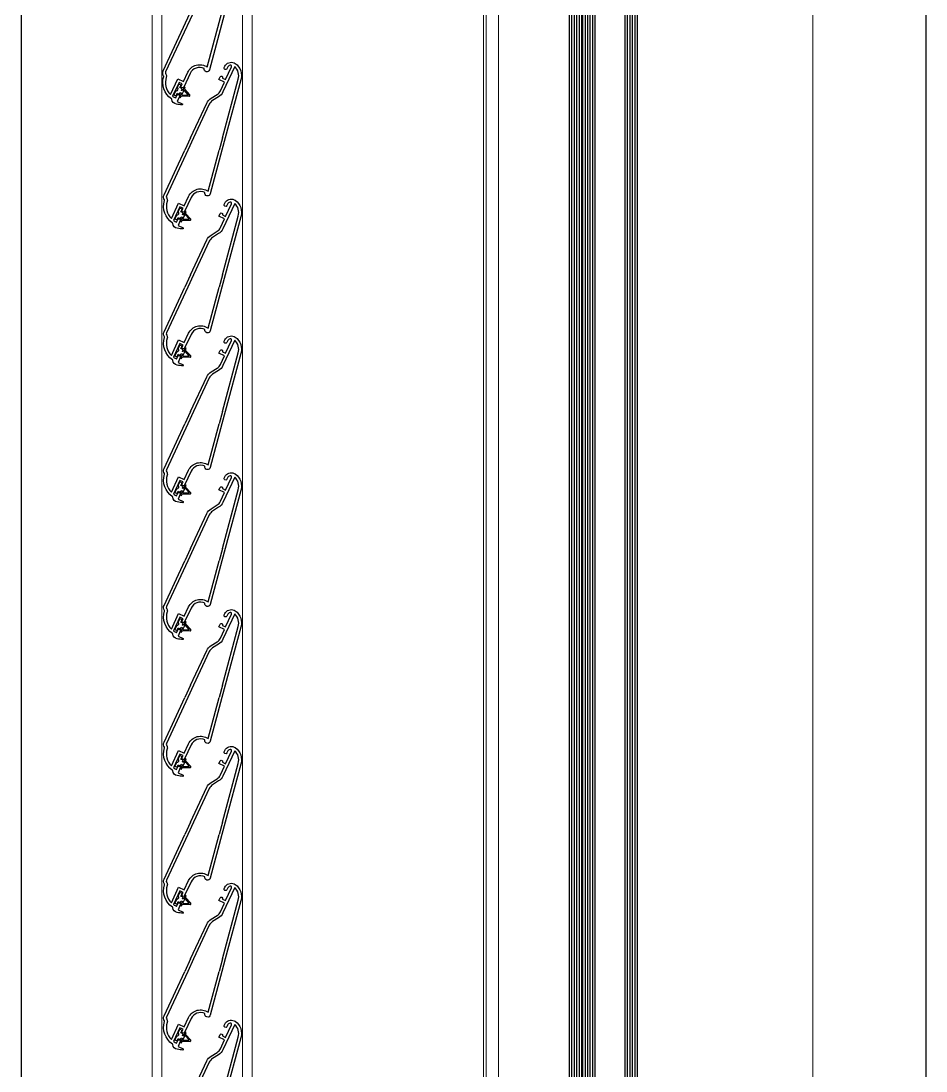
# Model space of a CAD drawing. Header units: millimetres. Extents: x 1251.1 to 1334.1, y 1577.6 to 1641.3.
# Drawn here: x 1284.4596 to 1284.7596, y 1598.5048 to 1598.8529 of the extents above; entities that cross this region are included whole.
import ezdxf

# ---------------------------------------------------------------- set-up
doc = ezdxf.new("R2010")
doc.units = ezdxf.units.MM
doc.linetypes.add('CONTINUA', pattern=[0])
doc.layers.add('GUARNIZIONI', color=252, linetype='Continuous')
doc.layers.add('MURATURA', color=140, linetype='Continuous')
for name, color, linetype, lineweight in [('PROIEZIONI - projections', 145, 'Continuous', 13), ('PROIEZIONI finissime - fine lines', 251, 'Continuous', 9), ('SEZIONI medie - small section', 2, 'Continuous', 25)]:
    doc.layers.add(name, color=color, linetype=linetype, lineweight=lineweight)
doc.layers.add('VETRATE sezioni - windows sections', color=7, linetype='Continuous', true_color=0x4d79ff)

msp = doc.modelspace()

# ---------------------------------------------------------------- linework, layer by layer
at = {"layer": 'GUARNIZIONI', "linetype": 'Continuous'}
for points in [[(1284.51085, 1598.82954), (1284.51033, 1598.82843), (1284.51108, 1598.82809), (1284.51146, 1598.82891), (1284.51221, 1598.82856), (1284.51247, 1598.82912), (1284.51284, 1598.82895), (1284.51223, 1598.82764), (1284.51253, 1598.8275), (1284.51267, 1598.8278, -0.300966), (1284.51306, 1598.82804), (1284.5154, 1598.82796, 0.661886), (1284.51559, 1598.82837), (1284.51403, 1598.83011, -0.300966), (1284.51396, 1598.83056), (1284.5141, 1598.83086), (1284.5138, 1598.831), (1284.51319, 1598.82969), (1284.51282, 1598.82987), (1284.51308, 1598.83043), (1284.51233, 1598.83078), (1284.51272, 1598.8316), (1284.51197, 1598.83195), (1284.51145, 1598.83084, -0.57735)], [(1284.51307, 1598.82837), (1284.51502, 1598.8283, 0.661886), (1284.51509, 1598.82844), (1284.51378, 1598.82989, 0.537319), (1284.51364, 1598.82987), (1284.51299, 1598.82849, 0.537319)], [(1284.51115, 1598.78838), (1284.51063, 1598.78727), (1284.51138, 1598.78693), (1284.51176, 1598.78775), (1284.51251, 1598.7874), (1284.51277, 1598.78796), (1284.51314, 1598.78779), (1284.51253, 1598.78648), (1284.51283, 1598.78634), (1284.51297, 1598.78664, -0.300966), (1284.51336, 1598.78688), (1284.5157, 1598.7868, 0.661886), (1284.51589, 1598.78721), (1284.51433, 1598.78895, -0.300966), (1284.51426, 1598.7894), (1284.5144, 1598.7897), (1284.5141, 1598.78984), (1284.51349, 1598.78853), (1284.51312, 1598.78871), (1284.51338, 1598.78927), (1284.51263, 1598.78962), (1284.51302, 1598.79044), (1284.51227, 1598.79079), (1284.51175, 1598.78968, -0.57735)], [(1284.51336, 1598.78721), (1284.51532, 1598.78714, 0.661886), (1284.51539, 1598.78728), (1284.51408, 1598.78873, 0.537319), (1284.51394, 1598.78871), (1284.51329, 1598.78733, 0.537319)], [(1284.51115, 1598.74303), (1284.51063, 1598.74192), (1284.51138, 1598.74157), (1284.51176, 1598.74239), (1284.51251, 1598.74204), (1284.51277, 1598.74261), (1284.51314, 1598.74243), (1284.51253, 1598.74112), (1284.51283, 1598.74098), (1284.51297, 1598.74129, -0.300966), (1284.51336, 1598.74152), (1284.5157, 1598.74144, 0.661886), (1284.51589, 1598.74186), (1284.51433, 1598.74359, -0.300966), (1284.51426, 1598.74404), (1284.5144, 1598.74435), (1284.5141, 1598.74449), (1284.51349, 1598.74318), (1284.51312, 1598.74335), (1284.51338, 1598.74391), (1284.51263, 1598.74426), (1284.51302, 1598.74508), (1284.51227, 1598.74543), (1284.51175, 1598.74432, -0.57735)], [(1284.51336, 1598.74185), (1284.51532, 1598.74179, 0.661886), (1284.51539, 1598.74192), (1284.51408, 1598.74338, 0.537319), (1284.51394, 1598.74336), (1284.51329, 1598.74197, 0.537319)], [(1284.51115, 1598.69767), (1284.51063, 1598.69657), (1284.51138, 1598.69622), (1284.51176, 1598.69704), (1284.51251, 1598.69669), (1284.51277, 1598.69725), (1284.51314, 1598.69708), (1284.51253, 1598.69577), (1284.51283, 1598.69563), (1284.51297, 1598.69593, -0.300966), (1284.51336, 1598.69617), (1284.5157, 1598.69609, 0.661886), (1284.51589, 1598.6965), (1284.51433, 1598.69824, -0.300966), (1284.51426, 1598.69869), (1284.5144, 1598.69899), (1284.5141, 1598.69913), (1284.51349, 1598.69782), (1284.51312, 1598.698), (1284.51338, 1598.69856), (1284.51263, 1598.69891), (1284.51302, 1598.69973), (1284.51227, 1598.70008), (1284.51175, 1598.69897, -0.57735)], [(1284.51336, 1598.6965), (1284.51532, 1598.69643, 0.661886), (1284.51539, 1598.69657), (1284.51408, 1598.69803, 0.537319), (1284.51394, 1598.69801), (1284.51329, 1598.69662, 0.537319)], [(1284.51115, 1598.65232), (1284.51063, 1598.65121), (1284.51138, 1598.65086), (1284.51176, 1598.65168), (1284.51251, 1598.65134), (1284.51277, 1598.6519), (1284.51314, 1598.65172), (1284.51253, 1598.65041), (1284.51283, 1598.65027), (1284.51297, 1598.65058, -0.300966), (1284.51336, 1598.65082), (1284.5157, 1598.65073, 0.661886), (1284.51589, 1598.65115), (1284.51433, 1598.65289, -0.300966), (1284.51426, 1598.65334), (1284.5144, 1598.65364), (1284.5141, 1598.65378), (1284.51349, 1598.65247), (1284.51312, 1598.65264), (1284.51338, 1598.6532), (1284.51263, 1598.65355), (1284.51302, 1598.65437), (1284.51227, 1598.65472), (1284.51175, 1598.65361, -0.57735)], [(1284.51336, 1598.65115), (1284.51532, 1598.65108, 0.661886), (1284.51539, 1598.65121), (1284.51408, 1598.65267, 0.537319), (1284.51394, 1598.65265), (1284.51329, 1598.65126, 0.537319)], [(1284.51115, 1598.60697), (1284.51063, 1598.60586), (1284.51138, 1598.60551), (1284.51176, 1598.60633), (1284.51251, 1598.60598), (1284.51277, 1598.60654), (1284.51314, 1598.60637), (1284.51253, 1598.60506), (1284.51283, 1598.60492), (1284.51297, 1598.60522, -0.300966), (1284.51336, 1598.60546), (1284.5157, 1598.60538, 0.661886), (1284.51589, 1598.60579), (1284.51433, 1598.60753, -0.300966), (1284.51426, 1598.60798), (1284.5144, 1598.60828), (1284.5141, 1598.60842), (1284.51349, 1598.60712), (1284.51312, 1598.60729), (1284.51338, 1598.60785), (1284.51263, 1598.6082), (1284.51302, 1598.60902), (1284.51227, 1598.60937), (1284.51175, 1598.60826, -0.57735)], [(1284.51336, 1598.60579), (1284.51532, 1598.60572, 0.661886), (1284.51539, 1598.60586), (1284.51408, 1598.60732, 0.537319), (1284.51394, 1598.6073), (1284.51329, 1598.60591, 0.537319)], [(1284.51115, 1598.56161), (1284.51063, 1598.5605), (1284.51138, 1598.56015), (1284.51176, 1598.56098), (1284.51251, 1598.56063), (1284.51277, 1598.56119), (1284.51314, 1598.56101), (1284.51253, 1598.55971), (1284.51283, 1598.55957), (1284.51297, 1598.55987, -0.300966), (1284.51336, 1598.56011), (1284.5157, 1598.56002, 0.661886), (1284.51589, 1598.56044), (1284.51433, 1598.56218, -0.300966), (1284.51426, 1598.56263), (1284.5144, 1598.56293), (1284.5141, 1598.56307), (1284.51349, 1598.56176), (1284.51312, 1598.56193), (1284.51338, 1598.5625), (1284.51263, 1598.56284), (1284.51302, 1598.56367), (1284.51227, 1598.56401), (1284.51175, 1598.56291, -0.57735)], [(1284.51336, 1598.56044), (1284.51532, 1598.56037, 0.661886), (1284.51539, 1598.56051), (1284.51408, 1598.56196, 0.537319), (1284.51394, 1598.56194), (1284.51329, 1598.56055, 0.537319)], [(1284.51115, 1598.51626), (1284.51063, 1598.51515), (1284.51138, 1598.5148), (1284.51176, 1598.51562), (1284.51251, 1598.51527), (1284.51277, 1598.51583), (1284.51314, 1598.51566), (1284.51253, 1598.51435), (1284.51283, 1598.51421), (1284.51297, 1598.51451, -0.300966), (1284.51336, 1598.51475), (1284.5157, 1598.51467, 0.661886), (1284.51589, 1598.51508), (1284.51433, 1598.51682, -0.300966), (1284.51426, 1598.51727), (1284.5144, 1598.51757), (1284.5141, 1598.51771), (1284.51349, 1598.51641), (1284.51312, 1598.51658), (1284.51338, 1598.51714), (1284.51263, 1598.51749), (1284.51302, 1598.51831), (1284.51227, 1598.51866), (1284.51175, 1598.51755, -0.57735)], [(1284.51336, 1598.51508), (1284.51532, 1598.51501, 0.661886), (1284.51539, 1598.51515), (1284.51408, 1598.51661, 0.537319), (1284.51394, 1598.51659), (1284.51329, 1598.5152, 0.537319)]]:
    msp.add_lwpolyline(points, format="xyb", close=True, dxfattribs=at)
at = {"layer": 'MURATURA', "linetype": 'ByBlock'}
for p, q in [((1284.75964, 1597.22184), (1284.75964, 1604.12184)), ((1284.45964, 1600.52184), (1284.45964, 1597.52184)), ((1284.75964, 1597.52184), (1284.75964, 1600.52184))]:
    msp.add_line(p, q, dxfattribs=at)
at = {"layer": 'PROIEZIONI - projections'}
msp.add_line((1284.72215, 1599.50123), (1284.72215, 1598.21201), dxfattribs=at)
at = {"layer": 'PROIEZIONI finissime - fine lines'}
for p, q in [((1284.61383, 1599.45308), (1284.61383, 1598.21201)), ((1284.613, 1599.44895), (1284.613, 1598.21201)), ((1284.61795, 1599.44895), (1284.61795, 1598.21257)), ((1284.53631, 1599.44195), (1284.53631, 1598.26273)), ((1284.50308, 1599.39824), (1284.50308, 1598.26273)), ((1284.5063, 1599.39878), (1284.5063, 1598.2624)), ((1284.5331, 1599.39878), (1284.5331, 1598.25832))]:
    msp.add_line(p, q, dxfattribs=at)
at = {"layer": 'SEZIONI medie - small section'}
for p, q in [((1284.51587, 1598.81412), (1284.51395, 1598.81)), ((1284.51687, 1598.81412), (1284.51495, 1598.81)), ((1284.52642, 1598.81412), (1284.52532, 1598.81)), ((1284.52736, 1598.81412), (1284.52626, 1598.81)), ((1284.51409, 1598.78925), (1284.51422, 1598.78925)), ((1284.51409, 1598.78925), (1284.51422, 1598.78925)), ((1284.51587, 1598.76877), (1284.51395, 1598.76465)), ((1284.51687, 1598.76877), (1284.51495, 1598.76465)), ((1284.52642, 1598.76877), (1284.52532, 1598.76465)), ((1284.52736, 1598.76877), (1284.52626, 1598.76465)), ((1284.51409, 1598.7439), (1284.51422, 1598.7439)), ((1284.51409, 1598.7439), (1284.51422, 1598.7439)), ((1284.51587, 1598.72341), (1284.51395, 1598.71929)), ((1284.51687, 1598.72341), (1284.51495, 1598.71929)), ((1284.52642, 1598.72341), (1284.52532, 1598.71929)), ((1284.52736, 1598.72341), (1284.52626, 1598.71929)), ((1284.51409, 1598.69854), (1284.51422, 1598.69854)), ((1284.51409, 1598.69854), (1284.51422, 1598.69854)), ((1284.51587, 1598.67806), (1284.51395, 1598.67394)), ((1284.51687, 1598.67806), (1284.51495, 1598.67394)), ((1284.52642, 1598.67806), (1284.52532, 1598.67394)), ((1284.52736, 1598.67806), (1284.52626, 1598.67394)), ((1284.51409, 1598.65319), (1284.51422, 1598.65319)), ((1284.51409, 1598.65319), (1284.51422, 1598.65319)), ((1284.51587, 1598.63271), (1284.51395, 1598.62858)), ((1284.51687, 1598.63271), (1284.51495, 1598.62858)), ((1284.52642, 1598.63271), (1284.52532, 1598.62858)), ((1284.52736, 1598.63271), (1284.52626, 1598.62858)), ((1284.51409, 1598.60783), (1284.51422, 1598.60783)), ((1284.51409, 1598.60783), (1284.51422, 1598.60783)), ((1284.51587, 1598.58735), (1284.51395, 1598.58323)), ((1284.51687, 1598.58735), (1284.51495, 1598.58323)), ((1284.52642, 1598.58735), (1284.52532, 1598.58323)), ((1284.52736, 1598.58735), (1284.52626, 1598.58323)), ((1284.51409, 1598.56248), (1284.51422, 1598.56248)), ((1284.51409, 1598.56248), (1284.51422, 1598.56248)), ((1284.51587, 1598.542), (1284.51395, 1598.53787)), ((1284.51687, 1598.542), (1284.51495, 1598.53787)), ((1284.52642, 1598.542), (1284.52532, 1598.53787)), ((1284.52736, 1598.542), (1284.52626, 1598.53787)), ((1284.51409, 1598.51713), (1284.51422, 1598.51713)), ((1284.51409, 1598.51713), (1284.51422, 1598.51713))]:
    msp.add_line(p, q, dxfattribs=at)
at = {"layer": 'SEZIONI medie - small section', "linetype": 'CONTINUA'}
msp.add_lwpolyline([(1284.53134, 1598.87473, 0.292229), (1284.53019, 1598.87893), (1284.52626, 1598.8705, -0.144406), (1284.52484, 1598.86889), (1284.52284, 1598.86764, 0.144406), (1284.52176, 1598.86641), (1284.50758, 1598.836, 0.269424), (1284.50765, 1598.83525, -0.236959), (1284.5078, 1598.83423, 0.283155), (1284.50919, 1598.82851), (1284.51159, 1598.83367), (1284.51346, 1598.8328), (1284.51489, 1598.83586, -0.468429), (1284.52138, 1598.83758)], format="xyb", close=True, dxfattribs=at)
for points in [[(1284.53221, 1598.87448), (1284.52208, 1598.83669, -0.995839), (1284.52033, 1598.83715, 0.415493), (1284.51571, 1598.83548), (1284.51358, 1598.83092, -1), (1284.51276, 1598.8313), (1284.51308, 1598.83198), (1284.51203, 1598.83246), (1284.50991, 1598.82791, 0.05175), (1284.51092, 1598.82735), (1284.51133, 1598.82824, -1), (1284.51215, 1598.82786), (1284.51139, 1598.82621), (1284.51305, 1598.82544, -0.812265), (1284.51296, 1598.82508, -0.061525), (1284.51116, 1598.82534, -0.371656), (1284.50965, 1598.82687, 0.233805), (1284.50954, 1598.82706, -0.336972), (1284.50694, 1598.83451, 0.236959), (1284.50691, 1598.83473, -0.269424), (1284.50676, 1598.83638), (1284.52094, 1598.8668, -0.144406)], [(1284.51587, 1598.81412), (1284.52124, 1598.82564, -0.144406), (1284.52266, 1598.82725), (1284.52466, 1598.8285, 0.144406), (1284.52574, 1598.82973), (1284.5271, 1598.83264), (1284.52523, 1598.83351), (1284.52561, 1598.83433, -1), (1284.52644, 1598.83395), (1284.52748, 1598.83346), (1284.52943, 1598.83764, 0.648232), (1284.52894, 1598.83821, 0.213422), (1284.52807, 1598.83746), (1284.52786, 1598.83701, -1), (1284.52704, 1598.8374), (1284.52725, 1598.83785, -0.414214), (1284.53032, 1598.83896), (1284.53065, 1598.83881, -0.323321), (1284.53251, 1598.83332), (1284.52736, 1598.81412)], [(1284.52642, 1598.81412), (1284.53163, 1598.83357, 0.292229), (1284.53049, 1598.83777), (1284.52656, 1598.82934, -0.144406), (1284.52514, 1598.82773), (1284.52314, 1598.82648, 0.144406), (1284.52206, 1598.82525), (1284.51687, 1598.81412)], [(1284.52626, 1598.81), (1284.52238, 1598.79553, -0.995839), (1284.52062, 1598.79599, 0.415493), (1284.51601, 1598.79432), (1284.51388, 1598.78976, -1), (1284.51306, 1598.79014), (1284.51337, 1598.79082), (1284.51233, 1598.79131), (1284.5102, 1598.78675, 0.05175), (1284.51121, 1598.78619), (1284.51163, 1598.78708, -1), (1284.51245, 1598.7867), (1284.51169, 1598.78505), (1284.51334, 1598.78428, -0.812265), (1284.51326, 1598.78392, -0.061525), (1284.51146, 1598.78418, -0.371656), (1284.50995, 1598.78571, 0.233805), (1284.50984, 1598.7859, -0.336972), (1284.50724, 1598.79335, 0.236959), (1284.5072, 1598.79357, -0.269424), (1284.50706, 1598.79522), (1284.51395, 1598.81)], [(1284.51495, 1598.81), (1284.50788, 1598.79484, 0.269424), (1284.50794, 1598.79409, -0.236959), (1284.5081, 1598.79307, 0.283155), (1284.50948, 1598.78735), (1284.51189, 1598.79251), (1284.51376, 1598.79164), (1284.51519, 1598.7947, -0.468429), (1284.52168, 1598.79642), (1284.52532, 1598.81)], [(1284.51587, 1598.76877), (1284.52124, 1598.78028, -0.144406), (1284.52266, 1598.78189), (1284.52466, 1598.78315, 0.144406), (1284.52574, 1598.78437), (1284.5271, 1598.78729), (1284.52523, 1598.78816), (1284.52561, 1598.78898, -1), (1284.52644, 1598.7886), (1284.52748, 1598.78811), (1284.52943, 1598.79229, 0.648232), (1284.52894, 1598.79286, 0.213422), (1284.52807, 1598.79211), (1284.52786, 1598.79166, -1), (1284.52704, 1598.79204), (1284.52725, 1598.79249, -0.414214), (1284.53032, 1598.79361), (1284.53065, 1598.79346, -0.323321), (1284.53251, 1598.78797), (1284.52736, 1598.76877)], [(1284.52642, 1598.76877), (1284.53163, 1598.78822, 0.292229), (1284.53049, 1598.79242), (1284.52656, 1598.78399, -0.144406), (1284.52514, 1598.78238), (1284.52314, 1598.78112, 0.144406), (1284.52206, 1598.7799), (1284.51687, 1598.76877)], [(1284.52626, 1598.76465), (1284.52238, 1598.75017, -0.995839), (1284.52062, 1598.75063, 0.415493), (1284.51601, 1598.74897), (1284.51388, 1598.74441, -1), (1284.51306, 1598.74479), (1284.51337, 1598.74546), (1284.51233, 1598.74595), (1284.5102, 1598.7414, 0.05175), (1284.51121, 1598.74083), (1284.51163, 1598.74173, -1), (1284.51245, 1598.74134), (1284.51169, 1598.7397), (1284.51334, 1598.73893, -0.812265), (1284.51326, 1598.73856, -0.061525), (1284.51146, 1598.73883, -0.371656), (1284.50995, 1598.74036, 0.233805), (1284.50984, 1598.74055, -0.336972), (1284.50724, 1598.74799, 0.236959), (1284.5072, 1598.74821, -0.269424), (1284.50706, 1598.74986), (1284.51395, 1598.76465)], [(1284.51495, 1598.76465), (1284.50788, 1598.74948, 0.269424), (1284.50794, 1598.74874, -0.236959), (1284.5081, 1598.74771, 0.283155), (1284.50948, 1598.742), (1284.51189, 1598.74716), (1284.51376, 1598.74628), (1284.51519, 1598.74935, -0.468429), (1284.52168, 1598.75106), (1284.52532, 1598.76465)], [(1284.51587, 1598.72341), (1284.52124, 1598.73493, -0.144406), (1284.52266, 1598.73654), (1284.52466, 1598.73779, 0.144406), (1284.52574, 1598.73902), (1284.5271, 1598.74193), (1284.52523, 1598.7428), (1284.52561, 1598.74362, -1), (1284.52644, 1598.74324), (1284.52748, 1598.74275), (1284.52943, 1598.74693, 0.648232), (1284.52894, 1598.7475, 0.213422), (1284.52807, 1598.74675), (1284.52786, 1598.74631, -1), (1284.52704, 1598.74669), (1284.52725, 1598.74714, -0.414214), (1284.53032, 1598.74825), (1284.53065, 1598.7481, -0.323321), (1284.53251, 1598.74261), (1284.52736, 1598.72341)], [(1284.52642, 1598.72341), (1284.53163, 1598.74286, 0.292229), (1284.53049, 1598.74706), (1284.52656, 1598.73863, -0.144406), (1284.52514, 1598.73702), (1284.52314, 1598.73577, 0.144406), (1284.52206, 1598.73454), (1284.51687, 1598.72341)], [(1284.52626, 1598.71929), (1284.52238, 1598.70482, -0.995839), (1284.52062, 1598.70528, 0.415493), (1284.51601, 1598.70361), (1284.51388, 1598.69905, -1), (1284.51306, 1598.69944), (1284.51337, 1598.70011), (1284.51233, 1598.7006), (1284.5102, 1598.69604, 0.05175), (1284.51121, 1598.69548), (1284.51163, 1598.69637, -1), (1284.51245, 1598.69599), (1284.51169, 1598.69434), (1284.51334, 1598.69357, -0.812265), (1284.51326, 1598.69321, -0.061525), (1284.51146, 1598.69347, -0.371656), (1284.50995, 1598.69501, 0.233805), (1284.50984, 1598.6952, -0.336972), (1284.50724, 1598.70264, 0.236959), (1284.5072, 1598.70286, -0.269424), (1284.50706, 1598.70451), (1284.51395, 1598.71929)], [(1284.51495, 1598.71929), (1284.50788, 1598.70413, 0.269424), (1284.50794, 1598.70338, -0.236959), (1284.5081, 1598.70236, 0.283155), (1284.50948, 1598.69665), (1284.51189, 1598.7018), (1284.51376, 1598.70093), (1284.51519, 1598.70399, -0.468429), (1284.52168, 1598.70571), (1284.52532, 1598.71929)], [(1284.51587, 1598.67806), (1284.52124, 1598.68957, -0.144406), (1284.52266, 1598.69118), (1284.52466, 1598.69244, 0.144406), (1284.52574, 1598.69366), (1284.5271, 1598.69658), (1284.52523, 1598.69745), (1284.52561, 1598.69827, -1), (1284.52644, 1598.69789), (1284.52748, 1598.6974), (1284.52943, 1598.70158, 0.648232), (1284.52894, 1598.70215, 0.213422), (1284.52807, 1598.7014), (1284.52786, 1598.70095, -1), (1284.52704, 1598.70133), (1284.52725, 1598.70178, -0.414214), (1284.53032, 1598.7029), (1284.53065, 1598.70275, -0.323321), (1284.53251, 1598.69726), (1284.52736, 1598.67806)], [(1284.52642, 1598.67806), (1284.53163, 1598.69751, 0.292229), (1284.53049, 1598.70171), (1284.52656, 1598.69328, -0.144406), (1284.52514, 1598.69167), (1284.52314, 1598.69041, 0.144406), (1284.52206, 1598.68919), (1284.51687, 1598.67806)], [(1284.52626, 1598.67394), (1284.52238, 1598.65946, -0.995839), (1284.52062, 1598.65993, 0.415493), (1284.51601, 1598.65826), (1284.51388, 1598.6537, -1), (1284.51306, 1598.65408), (1284.51337, 1598.65475), (1284.51233, 1598.65524), (1284.5102, 1598.65069, 0.05175), (1284.51121, 1598.65012), (1284.51163, 1598.65102, -1), (1284.51245, 1598.65063), (1284.51169, 1598.64899), (1284.51334, 1598.64822, -0.812265), (1284.51326, 1598.64785, -0.061525), (1284.51146, 1598.64812, -0.371656), (1284.50995, 1598.64965, 0.233805), (1284.50984, 1598.64984, -0.336972), (1284.50724, 1598.65729, 0.236959), (1284.5072, 1598.65751, -0.269424), (1284.50706, 1598.65916), (1284.51395, 1598.67394)], [(1284.51495, 1598.67394), (1284.50788, 1598.65877, 0.269424), (1284.50794, 1598.65803, -0.236959), (1284.5081, 1598.65701, 0.283155), (1284.50948, 1598.65129), (1284.51189, 1598.65645), (1284.51376, 1598.65558), (1284.51519, 1598.65864, -0.468429), (1284.52168, 1598.66036), (1284.52532, 1598.67394)], [(1284.51587, 1598.63271), (1284.52124, 1598.64422, -0.144406), (1284.52266, 1598.64583), (1284.52466, 1598.64708, 0.144406), (1284.52574, 1598.64831), (1284.5271, 1598.65122), (1284.52523, 1598.65209), (1284.52561, 1598.65292, -1), (1284.52644, 1598.65253), (1284.52748, 1598.65204), (1284.52943, 1598.65623, 0.648232), (1284.52894, 1598.65679, 0.213422), (1284.52807, 1598.65605), (1284.52786, 1598.6556, -1), (1284.52704, 1598.65598), (1284.52725, 1598.65643, -0.414214), (1284.53032, 1598.65755), (1284.53065, 1598.65739, -0.323321), (1284.53251, 1598.6519), (1284.52736, 1598.63271)], [(1284.52642, 1598.63271), (1284.53163, 1598.65216, 0.292229), (1284.53049, 1598.65636), (1284.52656, 1598.64792, -0.144406), (1284.52514, 1598.64632), (1284.52314, 1598.64506, 0.144406), (1284.52206, 1598.64384), (1284.51687, 1598.63271)], [(1284.52626, 1598.62858), (1284.52238, 1598.61411, -0.995839), (1284.52062, 1598.61457, 0.415493), (1284.51601, 1598.6129), (1284.51388, 1598.60834, -1), (1284.51306, 1598.60873), (1284.51337, 1598.6094), (1284.51233, 1598.60989), (1284.5102, 1598.60533, 0.05175), (1284.51121, 1598.60477), (1284.51163, 1598.60566, -1), (1284.51245, 1598.60528), (1284.51169, 1598.60363), (1284.51334, 1598.60286, -0.812265), (1284.51326, 1598.6025, -0.061525), (1284.51146, 1598.60276, -0.371656), (1284.50995, 1598.6043, 0.233805), (1284.50984, 1598.60449, -0.336972), (1284.50724, 1598.61193, 0.236959), (1284.5072, 1598.61215, -0.269424), (1284.50706, 1598.6138), (1284.51395, 1598.62858)], [(1284.51495, 1598.62858), (1284.50788, 1598.61342, 0.269424), (1284.50794, 1598.61268, -0.236959), (1284.5081, 1598.61165, 0.283155), (1284.50948, 1598.60594), (1284.51189, 1598.61109), (1284.51376, 1598.61022), (1284.51519, 1598.61329, -0.468429), (1284.52168, 1598.615), (1284.52532, 1598.62858)], [(1284.51587, 1598.58735), (1284.52124, 1598.59886, -0.144406), (1284.52266, 1598.60047), (1284.52466, 1598.60173, 0.144406), (1284.52574, 1598.60295), (1284.5271, 1598.60587), (1284.52523, 1598.60674), (1284.52561, 1598.60756, -1), (1284.52644, 1598.60718), (1284.52748, 1598.60669), (1284.52943, 1598.61087, 0.648232), (1284.52894, 1598.61144, 0.213422), (1284.52807, 1598.61069), (1284.52786, 1598.61024, -1), (1284.52704, 1598.61063), (1284.52725, 1598.61107, -0.414214), (1284.53032, 1598.61219), (1284.53065, 1598.61204, -0.323321), (1284.53251, 1598.60655), (1284.52736, 1598.58735)], [(1284.52642, 1598.58735), (1284.53163, 1598.6068, 0.292229), (1284.53049, 1598.611), (1284.52656, 1598.60257, -0.144406), (1284.52514, 1598.60096), (1284.52314, 1598.59971, 0.144406), (1284.52206, 1598.59848), (1284.51687, 1598.58735)], [(1284.52626, 1598.58323), (1284.52238, 1598.56875, -0.995839), (1284.52062, 1598.56922, 0.415493), (1284.51601, 1598.56755), (1284.51388, 1598.56299, -1), (1284.51306, 1598.56337), (1284.51337, 1598.56404), (1284.51233, 1598.56453), (1284.5102, 1598.55998, 0.05175), (1284.51121, 1598.55941), (1284.51163, 1598.56031, -1), (1284.51245, 1598.55992), (1284.51169, 1598.55828), (1284.51334, 1598.55751, -0.812265), (1284.51326, 1598.55714, -0.061525), (1284.51146, 1598.55741, -0.371656), (1284.50995, 1598.55894, 0.233805), (1284.50984, 1598.55913, -0.336972), (1284.50724, 1598.56658, 0.236959), (1284.5072, 1598.5668, -0.269424), (1284.50706, 1598.56845), (1284.51395, 1598.58323)], [(1284.51495, 1598.58323), (1284.50788, 1598.56806, 0.269424), (1284.50794, 1598.56732, -0.236959), (1284.5081, 1598.5663, 0.283155), (1284.50948, 1598.56058), (1284.51189, 1598.56574), (1284.51376, 1598.56487), (1284.51519, 1598.56793, -0.468429), (1284.52168, 1598.56965), (1284.52532, 1598.58323)], [(1284.51587, 1598.542), (1284.52124, 1598.55351, -0.144406), (1284.52266, 1598.55512), (1284.52466, 1598.55637, 0.144406), (1284.52574, 1598.5576), (1284.5271, 1598.56051), (1284.52523, 1598.56138), (1284.52561, 1598.56221, -1), (1284.52644, 1598.56182), (1284.52748, 1598.56134), (1284.52943, 1598.56552, 0.648232), (1284.52894, 1598.56609, 0.213422), (1284.52807, 1598.56534), (1284.52786, 1598.56489, -1), (1284.52704, 1598.56527), (1284.52725, 1598.56572, -0.414214), (1284.53032, 1598.56684), (1284.53065, 1598.56668, -0.323321), (1284.53251, 1598.56119), (1284.52736, 1598.542)], [(1284.52642, 1598.542), (1284.53163, 1598.56145, 0.292229), (1284.53049, 1598.56565), (1284.52656, 1598.55722, -0.144406), (1284.52514, 1598.55561), (1284.52314, 1598.55435, 0.144406), (1284.52206, 1598.55313), (1284.51687, 1598.542)], [(1284.52626, 1598.53787), (1284.52238, 1598.5234, -0.995839), (1284.52062, 1598.52386, 0.415493), (1284.51601, 1598.52219), (1284.51388, 1598.51763, -1), (1284.51306, 1598.51802), (1284.51337, 1598.51869), (1284.51233, 1598.51918), (1284.5102, 1598.51462, 0.05175), (1284.51121, 1598.51406), (1284.51163, 1598.51495, -1), (1284.51245, 1598.51457), (1284.51169, 1598.51293), (1284.51334, 1598.51215, -0.812265), (1284.51326, 1598.51179, -0.061525), (1284.51146, 1598.51205, -0.371656), (1284.50995, 1598.51359, 0.233805), (1284.50984, 1598.51378, -0.336972), (1284.50724, 1598.52122, 0.236959), (1284.5072, 1598.52144, -0.269424), (1284.50706, 1598.52309), (1284.51395, 1598.53787)], [(1284.51495, 1598.53787), (1284.50788, 1598.52271, 0.269424), (1284.50794, 1598.52197, -0.236959), (1284.5081, 1598.52094, 0.283155), (1284.50948, 1598.51523), (1284.51189, 1598.52038), (1284.51376, 1598.51951), (1284.51519, 1598.52258, -0.468429), (1284.52168, 1598.52429), (1284.52532, 1598.53787)], [(1284.51587, 1598.49664), (1284.52124, 1598.50816, -0.144406), (1284.52266, 1598.50976), (1284.52466, 1598.51102, 0.144406), (1284.52574, 1598.51224), (1284.5271, 1598.51516), (1284.52523, 1598.51603), (1284.52561, 1598.51685, -1), (1284.52644, 1598.51647), (1284.52748, 1598.51598), (1284.52943, 1598.52016, 0.648232), (1284.52894, 1598.52073, 0.213422), (1284.52807, 1598.51998), (1284.52786, 1598.51953, -1), (1284.52704, 1598.51992), (1284.52725, 1598.52036, -0.414214), (1284.53032, 1598.52148), (1284.53065, 1598.52133, -0.323321), (1284.53251, 1598.51584), (1284.52736, 1598.49664)], [(1284.52642, 1598.49664), (1284.53163, 1598.51609, 0.292229), (1284.53049, 1598.52029), (1284.52656, 1598.51186, -0.144406), (1284.52514, 1598.51025), (1284.52314, 1598.509, 0.144406), (1284.52206, 1598.50777), (1284.51687, 1598.49664)]]:
    msp.add_lwpolyline(points, format="xyb", dxfattribs=at)
at = {"layer": 'VETRATE sezioni - windows sections', "linetype": 'Continuous'}
for p, q in [((1284.64145, 1598.27699), (1284.64145, 1599.40629)), ((1284.64227, 1598.27658), (1284.64227, 1599.40669)), ((1284.6431, 1598.27658), (1284.6431, 1599.40669)), ((1284.64392, 1598.27658), (1284.64392, 1599.40669)), ((1284.64475, 1598.27658), (1284.64475, 1599.40669)), ((1284.64557, 1598.27658), (1284.64557, 1599.40669)), ((1284.64573, 1598.27658), (1284.64573, 1599.40669)), ((1284.64589, 1598.27658), (1284.64589, 1599.40669)), ((1284.64671, 1598.27658), (1284.64671, 1599.40669)), ((1284.64754, 1598.27658), (1284.64754, 1599.40669)), ((1284.64836, 1598.27658), (1284.64836, 1599.40669)), ((1284.64918, 1598.27658), (1284.64918, 1599.40669)), ((1284.65001, 1598.28441), (1284.65001, 1599.40629)), ((1284.6599, 1598.28441), (1284.6599, 1599.40629)), ((1284.66073, 1598.27658), (1284.66073, 1599.4067)), ((1284.66155, 1598.27658), (1284.66155, 1599.4067)), ((1284.66238, 1598.27658), (1284.66238, 1599.4067)), ((1284.6632, 1598.27658), (1284.6632, 1599.4067)), ((1284.66403, 1598.27699), (1284.66403, 1599.40629))]:
    msp.add_line(p, q, dxfattribs=at)

doc.saveas('drawing.dxf')
